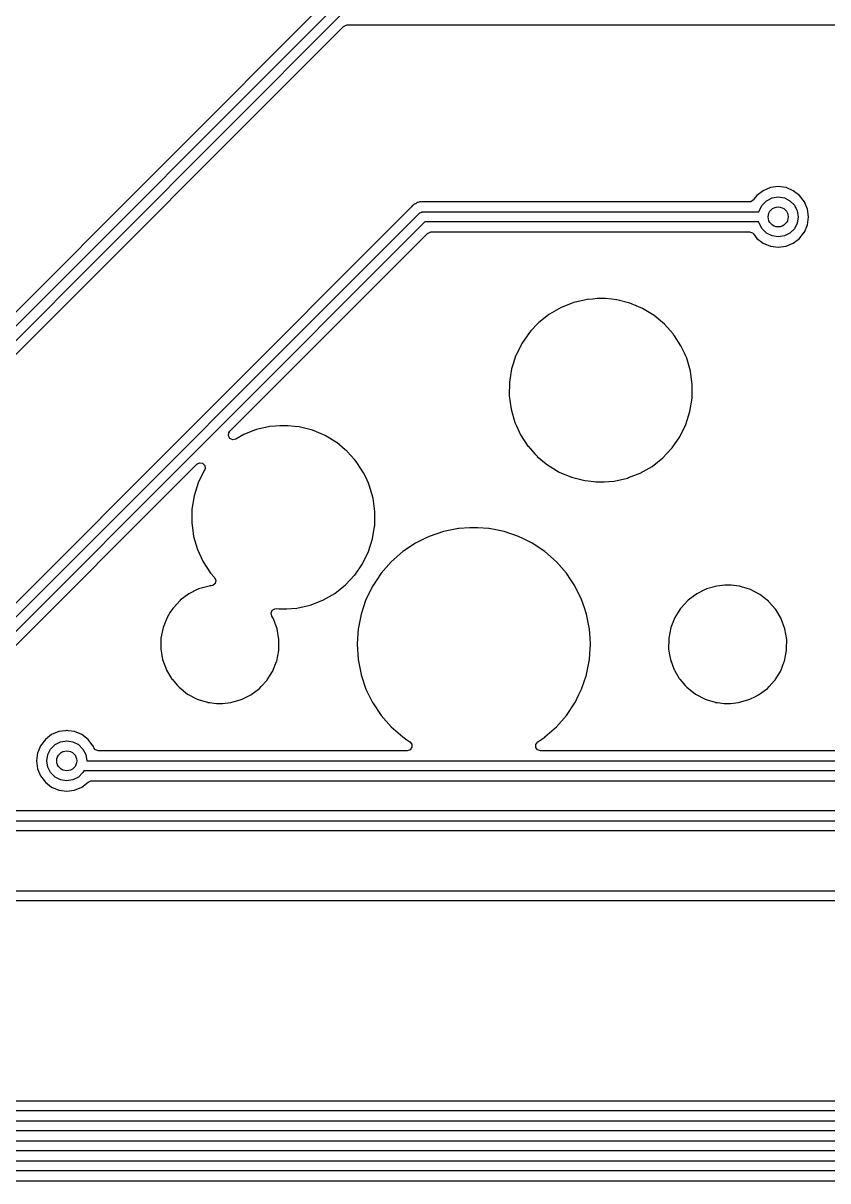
# Model space of a CAD drawing. Extents: x 0.6 to 14.8, y -5.2 to -0.6.
# Drawn here: x 1.686 to 2.32, y -3.852 to -2.941 of the extents above; entities that cross this region are included whole.
import ezdxf

# ---------------------------------------------------------------- set-up
doc = ezdxf.new("R2010")
doc.units = 0
doc.header["$MEASUREMENT"] = 0
doc.layers.add('BLACK', color=7, linetype='CONTINUOUS')

msp = doc.modelspace()

# ---------------------------------------------------------------- linework, layer by layer
at = {"layer": 'BLACK', "linetype": 'CONTINUOUS'}
for p, q in [((1.92565, -2.92298), (1.66735, -3.18128)), ((1.58273, -3.27707), (1.93199, -2.9278)), ((1.93641, -2.93452), (1.58829, -3.28264)), ((1.93853, -2.94356), (1.94068, -2.94247)), ((1.94068, -2.94247), (1.94129, -2.94242)), ((1.94129, -2.94242), (3.03635, -2.94242)), ((1.59923, -3.28287), (1.93853, -2.94356)), ((2.27468, -3.07047), (2.26893, -3.07285)), ((2.28086, -3.06966), (2.27468, -3.07047)), ((2.28703, -3.07047), (2.28086, -3.06966)), ((2.29278, -3.07285), (2.28703, -3.07047)), ((2.2618, -3.07951), (2.2613, -3.08015)), ((2.26399, -3.07664), (2.2618, -3.07951)), ((2.26893, -3.07285), (2.26399, -3.07664)), ((2.2716, -3.08077), (2.27599, -3.07853)), ((2.27599, -3.07853), (2.28086, -3.07776)), ((2.28086, -3.07776), (2.28572, -3.07853)), ((2.28572, -3.07853), (2.29011, -3.08077)), ((2.29772, -3.07664), (2.29278, -3.07285)), ((2.30151, -3.08158), (2.29772, -3.07664)), ((1.99173, -3.0859), (1.58564, -3.49199)), ((1.99208, -3.0855), (1.99173, -3.0859)), ((1.99255, -3.08488), (1.99208, -3.0855)), ((1.99277, -3.08459), (1.99255, -3.08488)), ((1.99255, -3.08488), (1.99255, -3.08488)), ((1.99308, -3.0844), (1.99277, -3.08459)), ((1.99309, -3.0844), (1.99308, -3.0844)), ((1.99308, -3.0844), (1.99308, -3.0844)), ((1.9938, -3.08383), (1.99309, -3.0844)), ((1.99397, -3.08366), (1.9938, -3.08383)), ((1.99416, -3.0835), (1.99397, -3.08366)), ((1.99441, -3.0834), (1.99416, -3.0835)), ((1.99512, -3.08309), (1.99441, -3.0834)), ((1.99441, -3.0834), (1.99441, -3.0834)), ((1.99563, -3.08283), (1.99512, -3.08309)), ((1.99622, -3.08247), (1.99563, -3.08283)), ((1.99652, -3.08228), (1.99622, -3.08247)), ((1.99622, -3.08247), (1.99622, -3.08247)), ((1.99697, -3.08219), (1.99652, -3.08228)), ((1.99779, -3.08194), (1.99697, -3.08219)), ((1.99788, -3.08191), (1.99779, -3.08194)), ((1.99821, -3.08176), (1.99788, -3.08191)), ((1.99788, -3.08191), (1.99788, -3.08191)), ((1.99857, -3.08175), (1.99821, -3.08176)), ((1.99938, -3.08172), (1.99857, -3.08175)), ((1.99857, -3.08175), (1.99857, -3.08175)), ((1.99958, -3.08171), (1.99938, -3.08172)), ((1.99976, -3.08168), (1.99958, -3.08171)), ((2.00052, -3.08168), (1.99976, -3.08168)), ((2.00067, -3.08167), (2.00052, -3.08168)), ((2.00098, -3.08166), (2.00067, -3.08167)), ((2.00261, -3.0816), (2.00098, -3.08166)), ((2.0028, -3.08166), (2.00261, -3.0816)), ((2.00296, -3.08168), (2.0028, -3.08166)), ((2.01863, -3.08168), (2.00296, -3.08168)), ((2.25821, -3.08168), (2.01863, -3.08168)), ((2.25932, -3.08151), (2.25821, -3.08168)), ((2.2613, -3.08015), (2.25932, -3.08151)), ((2.26573, -3.08957), (2.26588, -3.08864)), ((2.26588, -3.08864), (2.26812, -3.08425)), ((2.26812, -3.08425), (2.2716, -3.08077)), ((2.29011, -3.08077), (2.2936, -3.08425)), ((2.2936, -3.08425), (2.29583, -3.08864)), ((2.29583, -3.08864), (2.2966, -3.09351)), ((2.30389, -3.08733), (2.30151, -3.08158)), ((2.3047, -3.09351), (2.30389, -3.08733)), ((1.54352, -3.54528), (1.99807, -3.09072)), ((2.00249, -3.09744), (1.54793, -3.552)), ((1.99807, -3.09072), (1.99836, -3.09058)), ((1.99836, -3.09058), (1.99854, -3.09032)), ((1.99854, -3.09032), (1.99942, -3.09004)), ((1.99942, -3.09004), (2.00024, -3.08962)), ((2.00024, -3.08962), (2.00055, -3.08967)), ((2.00055, -3.08967), (2.00086, -3.08957)), ((2.00086, -3.08957), (2.26573, -3.08957)), ((2.26573, -3.09744), (2.00249, -3.09744)), ((2.26588, -3.09837), (2.26573, -3.09744)), ((2.2966, -3.09351), (2.29583, -3.09837)), ((2.30389, -3.09968), (2.3047, -3.09351)), ((1.87676, -3.23433), (2.00462, -3.10648)), ((2.00462, -3.10648), (2.00676, -3.10538)), ((2.00676, -3.10538), (2.00737, -3.10534)), ((2.00737, -3.10534), (2.12084, -3.10534)), ((2.12084, -3.10534), (2.25821, -3.10534)), ((2.25821, -3.10534), (2.2605, -3.10608)), ((2.2605, -3.10608), (2.2613, -3.10686)), ((2.2613, -3.10686), (2.26399, -3.11037)), ((2.26812, -3.10276), (2.26588, -3.09837)), ((2.2716, -3.10625), (2.26812, -3.10276)), ((2.27599, -3.10848), (2.2716, -3.10625)), ((2.29011, -3.10625), (2.28572, -3.10848)), ((2.2936, -3.10276), (2.29011, -3.10625)), ((2.29583, -3.09837), (2.2936, -3.10276)), ((2.29772, -3.11037), (2.30144, -3.10551)), ((2.30144, -3.10551), (2.30151, -3.10543)), ((2.30151, -3.10543), (2.30389, -3.09968)), ((2.26399, -3.11037), (2.26893, -3.11416)), ((2.26893, -3.11416), (2.27468, -3.11654)), ((2.27468, -3.11654), (2.28086, -3.11735)), ((2.28086, -3.10925), (2.27599, -3.10848)), ((2.28572, -3.10848), (2.28086, -3.10925)), ((2.28086, -3.11735), (2.28703, -3.11654)), ((2.28703, -3.11654), (2.29278, -3.11416)), ((2.29278, -3.11416), (2.29772, -3.11037)), ((2.1185, -3.16138), (2.10998, -3.16469)), ((2.11983, -3.16086), (2.1185, -3.16138)), ((2.11996, -3.16081), (2.11983, -3.16086)), ((2.11983, -3.16086), (2.11983, -3.16086)), ((2.13041, -3.15845), (2.11996, -3.16081)), ((2.13055, -3.15844), (2.13041, -3.15845)), ((2.1348, -3.15812), (2.13055, -3.15844)), ((2.13055, -3.15844), (2.13055, -3.15844)), ((2.13837, -3.15785), (2.1348, -3.15812)), ((2.14475, -3.15785), (2.13837, -3.15785)), ((2.14989, -3.15837), (2.14475, -3.15785)), ((2.1535, -3.15874), (2.14989, -3.15837)), ((2.15364, -3.15875), (2.1535, -3.15874)), ((2.1535, -3.15874), (2.1535, -3.15874)), ((2.16402, -3.16139), (2.15364, -3.15875)), ((2.1739, -3.16553), (2.16402, -3.16139)), ((2.09991, -3.17061), (2.09227, -3.17664)), ((2.10057, -3.1701), (2.09991, -3.17061)), ((2.10068, -3.17001), (2.10057, -3.1701)), ((2.10057, -3.1701), (2.10057, -3.1701)), ((2.10998, -3.16469), (2.10068, -3.17001)), ((2.18306, -3.17109), (2.1739, -3.16553)), ((2.18317, -3.17118), (2.18306, -3.17109)), ((2.18986, -3.17674), (2.18317, -3.17118)), ((2.09095, -3.17804), (2.08634, -3.18294)), ((2.09227, -3.17664), (2.09095, -3.17804)), ((2.19129, -3.17794), (2.18986, -3.17674)), ((2.19139, -3.17804), (2.19129, -3.17794)), ((2.19815, -3.18562), (2.19139, -3.17804)), ((2.19139, -3.17804), (2.19139, -3.17804)), ((2.08493, -3.18444), (2.07882, -3.19324)), ((2.08634, -3.18294), (2.08493, -3.18444)), ((2.19843, -3.18593), (2.19815, -3.18562)), ((2.19851, -3.18605), (2.19843, -3.18593)), ((2.19919, -3.18709), (2.19851, -3.18605)), ((2.19851, -3.18605), (2.19851, -3.18605)), ((2.2043, -3.19488), (2.19919, -3.18709)), ((2.07882, -3.19324), (2.07409, -3.20285)), ((2.20701, -3.20076), (2.2043, -3.19488)), ((2.07404, -3.20299), (2.07206, -3.20916)), ((2.07409, -3.20285), (2.07404, -3.20299)), ((2.20804, -3.20299), (2.20701, -3.20076)), ((2.20878, -3.20461), (2.20804, -3.20299)), ((2.21178, -3.2149), (2.20878, -3.20461)), ((2.07082, -3.21305), (2.0691, -3.22362)), ((2.07206, -3.20916), (2.07082, -3.21305)), ((2.2118, -3.21504), (2.21178, -3.2149)), ((2.21295, -3.2235), (2.2118, -3.21504)), ((2.0691, -3.22362), (2.06896, -3.23433)), ((2.21323, -3.22551), (2.21295, -3.2235)), ((2.21311, -3.23433), (2.21323, -3.22551)), ((1.84887, -3.26222), (1.87676, -3.23433)), ((2.06896, -3.23433), (2.0704, -3.24495)), ((2.21309, -3.23622), (2.21311, -3.23433)), ((2.21136, -3.24679), (2.21309, -3.23622)), ((2.0704, -3.24495), (2.0734, -3.25523)), ((2.2081, -3.25699), (2.21136, -3.24679)), ((1.84808, -3.26337), (1.84887, -3.26222)), ((1.86848, -3.26139), (1.85998, -3.26469)), ((1.86983, -3.26086), (1.86848, -3.26139)), ((1.86996, -3.26081), (1.86983, -3.26086)), ((1.86983, -3.26086), (1.86983, -3.26086)), ((1.88041, -3.25845), (1.86996, -3.26081)), ((1.88055, -3.25844), (1.88041, -3.25845)), ((1.8848, -3.25812), (1.88055, -3.25844)), ((1.88055, -3.25844), (1.88055, -3.25844)), ((1.88837, -3.25785), (1.8848, -3.25812)), ((1.89475, -3.25785), (1.88837, -3.25785)), ((1.89989, -3.25837), (1.89475, -3.25785)), ((1.9035, -3.25874), (1.89989, -3.25837)), ((1.90364, -3.25875), (1.9035, -3.25874)), ((1.9035, -3.25874), (1.9035, -3.25874)), ((1.91402, -3.26139), (1.90364, -3.25875)), ((1.9239, -3.26553), (1.91402, -3.26139)), ((2.0734, -3.25523), (2.07346, -3.25536)), ((2.07346, -3.25536), (2.07346, -3.25536)), ((2.07346, -3.25536), (2.07461, -3.25785)), ((2.07461, -3.25785), (2.07788, -3.26496)), ((2.20336, -3.2666), (2.2081, -3.25699)), ((1.84781, -3.26577), (1.84808, -3.26337)), ((1.84901, -3.26786), (1.84781, -3.26577)), ((1.85121, -3.26885), (1.84901, -3.26786)), ((1.85356, -3.26836), (1.85121, -3.26885)), ((1.85998, -3.26469), (1.85356, -3.26836)), ((1.93306, -3.27109), (1.9239, -3.26553)), ((1.93317, -3.27118), (1.93306, -3.27109)), ((1.93986, -3.27674), (1.93317, -3.27118)), ((2.07788, -3.26496), (2.08376, -3.27392)), ((2.19726, -3.2754), (2.20336, -3.2666)), ((1.94129, -3.27794), (1.93986, -3.27674)), ((1.94139, -3.27804), (1.94129, -3.27794)), ((1.94721, -3.28456), (1.94139, -3.27804)), ((1.94139, -3.27804), (1.94139, -3.27804)), ((2.08376, -3.27392), (2.08385, -3.27402)), ((2.08385, -3.27402), (2.08385, -3.27402)), ((2.08385, -3.27402), (2.08914, -3.27995)), ((2.08914, -3.27995), (2.09089, -3.28191)), ((2.18992, -3.2832), (2.19298, -3.27994)), ((2.19298, -3.27994), (2.19716, -3.27551)), ((2.19716, -3.27551), (2.19726, -3.2754)), ((2.19716, -3.27551), (2.19716, -3.27551)), ((1.55675, -3.55434), (1.82295, -3.28815)), ((1.82295, -3.28815), (1.82509, -3.28705)), ((1.82509, -3.28705), (1.82747, -3.28743)), ((1.82747, -3.28743), (1.82918, -3.28913)), ((1.82918, -3.28913), (1.82955, -3.29151)), ((1.94843, -3.28593), (1.94721, -3.28456)), ((1.94851, -3.28605), (1.94843, -3.28593)), ((1.94953, -3.28761), (1.94851, -3.28605)), ((1.94851, -3.28605), (1.94851, -3.28605)), ((1.9543, -3.29488), (1.94953, -3.28761)), ((2.09089, -3.28191), (2.091, -3.282)), ((2.091, -3.282), (2.091, -3.282)), ((2.091, -3.282), (2.09674, -3.28678)), ((2.09674, -3.28678), (2.09913, -3.28876)), ((2.09913, -3.28876), (2.10828, -3.29431)), ((2.1815, -3.28984), (2.18992, -3.2832)), ((1.82882, -3.29324), (1.82409, -3.30285)), ((1.82891, -3.29312), (1.82882, -3.29324)), ((1.82898, -3.293), (1.82891, -3.29312)), ((1.82955, -3.29151), (1.82896, -3.29299)), ((1.82896, -3.29299), (1.82898, -3.293)), ((1.95595, -3.29846), (1.9543, -3.29488)), ((1.95804, -3.30299), (1.95595, -3.29846)), ((2.10828, -3.29431), (2.11816, -3.29846)), ((2.11816, -3.29846), (2.1183, -3.29849)), ((2.1183, -3.29849), (2.1183, -3.29849)), ((2.1183, -3.29849), (2.11921, -3.29872)), ((2.11921, -3.29872), (2.12854, -3.30109)), ((2.16222, -3.29903), (2.16302, -3.29872)), ((2.16302, -3.29872), (2.16509, -3.29792)), ((2.16509, -3.29792), (2.17221, -3.29515)), ((2.17221, -3.29515), (2.1815, -3.28984)), ((1.82409, -3.30285), (1.82082, -3.31305)), ((1.95878, -3.30461), (1.95804, -3.30299)), ((1.96178, -3.3149), (1.95878, -3.30461)), ((2.12854, -3.30109), (2.12869, -3.30111)), ((2.12869, -3.30111), (2.12869, -3.30111)), ((2.12869, -3.30111), (2.13125, -3.30136)), ((2.13125, -3.30136), (2.13744, -3.30199)), ((2.13744, -3.30199), (2.14381, -3.30199)), ((2.14381, -3.30199), (2.14738, -3.30172)), ((2.14738, -3.30172), (2.15163, -3.30141)), ((2.15163, -3.30141), (2.15177, -3.3014)), ((2.15163, -3.30141), (2.15163, -3.30141)), ((2.15177, -3.3014), (2.16222, -3.29903)), ((1.82082, -3.31305), (1.8191, -3.32362)), ((1.96323, -3.32551), (1.96178, -3.3149)), ((1.8191, -3.32362), (1.81896, -3.33433)), ((1.96309, -3.33622), (1.96323, -3.32551)), ((1.81896, -3.33433), (1.81898, -3.33448)), ((1.81898, -3.33448), (1.81898, -3.33448)), ((1.81898, -3.33448), (1.81948, -3.33817)), ((1.81948, -3.33817), (1.8204, -3.34495)), ((1.96136, -3.34679), (1.96294, -3.33712)), ((1.96294, -3.33712), (1.96306, -3.33636)), ((1.96306, -3.33636), (1.96309, -3.33622)), ((1.96306, -3.33636), (1.96306, -3.33636)), ((2.01729, -3.34111), (2.00591, -3.34497)), ((2.02909, -3.33876), (2.01729, -3.34111)), ((2.02922, -3.33875), (2.02909, -3.33876)), ((2.03803, -3.33817), (2.02922, -3.33875)), ((2.02922, -3.33875), (2.02922, -3.33875)), ((2.03809, -3.33817), (2.03803, -3.33817)), ((2.03803, -3.33817), (2.03803, -3.33817)), ((2.0441, -3.33817), (2.03809, -3.33817)), ((2.04416, -3.33817), (2.0441, -3.33817)), ((2.05297, -3.33875), (2.04416, -3.33817)), ((2.04416, -3.33817), (2.04416, -3.33817)), ((2.05309, -3.33876), (2.05297, -3.33875)), ((2.05297, -3.33875), (2.05297, -3.33875)), ((2.06489, -3.34111), (2.05309, -3.33876)), ((2.07628, -3.34497), (2.06489, -3.34111)), ((1.8204, -3.34495), (1.8234, -3.35523)), ((1.9581, -3.35699), (1.96136, -3.34679)), ((1.99512, -3.35029), (1.98512, -3.35697)), ((1.99523, -3.35023), (1.99512, -3.35029)), ((2.0025, -3.34665), (1.99523, -3.35023)), ((1.99523, -3.35023), (1.99523, -3.35023)), ((2.00591, -3.34497), (2.0025, -3.34665)), ((2.07968, -3.34665), (2.07628, -3.34497)), ((2.08695, -3.35023), (2.07968, -3.34665)), ((2.08707, -3.35029), (2.08695, -3.35023)), ((2.08695, -3.35023), (2.08695, -3.35023)), ((2.09707, -3.35697), (2.08707, -3.35029)), ((1.8234, -3.35523), (1.82346, -3.35536)), ((1.82346, -3.35536), (1.82346, -3.35536)), ((1.82346, -3.35536), (1.82475, -3.35816)), ((1.82475, -3.35816), (1.82788, -3.36496)), ((1.95336, -3.3666), (1.9581, -3.35699)), ((1.98512, -3.35697), (1.97607, -3.3649)), ((2.10611, -3.3649), (2.09707, -3.35697)), ((1.82788, -3.36496), (1.83376, -3.37392)), ((1.94726, -3.3754), (1.95336, -3.3666)), ((1.97607, -3.3649), (1.96814, -3.37395)), ((2.11404, -3.37395), (2.10611, -3.3649)), ((1.83376, -3.37392), (1.83679, -3.37731)), ((1.83679, -3.37731), (1.83686, -3.37739)), ((1.83686, -3.37739), (1.83783, -3.3796)), ((1.83783, -3.3796), (1.83732, -3.38195)), ((1.93992, -3.3832), (1.9438, -3.37908)), ((1.9438, -3.37908), (1.94716, -3.37551)), ((1.94716, -3.37551), (1.94726, -3.3754)), ((1.94716, -3.37551), (1.94716, -3.37551)), ((1.96472, -3.37908), (1.96196, -3.3832)), ((1.96814, -3.37395), (1.96472, -3.37908)), ((2.11747, -3.37908), (2.11404, -3.37395)), ((2.12023, -3.3832), (2.11747, -3.37908)), ((1.82322, -3.38691), (1.8167, -3.39012)), ((1.82421, -3.38643), (1.82322, -3.38691)), ((1.82437, -3.38635), (1.82421, -3.38643)), ((1.82421, -3.38643), (1.82421, -3.38643)), ((1.83259, -3.38403), (1.82437, -3.38635)), ((1.83347, -3.38395), (1.83259, -3.38403)), ((1.83431, -3.38387), (1.83347, -3.38395)), ((1.83552, -3.38356), (1.83431, -3.38387)), ((1.83732, -3.38195), (1.83552, -3.38356)), ((1.92221, -3.39515), (1.9315, -3.38984)), ((1.9315, -3.38984), (1.93992, -3.3832)), ((1.95988, -3.38716), (1.95614, -3.39473)), ((1.96141, -3.38406), (1.95988, -3.38716)), ((1.96146, -3.38395), (1.96141, -3.38406)), ((1.96141, -3.38406), (1.96141, -3.38406)), ((1.96196, -3.3832), (1.96146, -3.38395)), ((2.12072, -3.38395), (2.12023, -3.3832)), ((2.12078, -3.38406), (2.12072, -3.38395)), ((2.12231, -3.38716), (2.12078, -3.38406)), ((2.12078, -3.38406), (2.12078, -3.38406)), ((2.12604, -3.39473), (2.12231, -3.38716)), ((2.22322, -3.38691), (2.2167, -3.39012)), ((2.22421, -3.38643), (2.22322, -3.38691)), ((2.22437, -3.38635), (2.22421, -3.38643)), ((2.22421, -3.38643), (2.22421, -3.38643)), ((2.23259, -3.38403), (2.22437, -3.38635)), ((2.23893, -3.38344), (2.23259, -3.38403)), ((2.24386, -3.38344), (2.23893, -3.38344)), ((2.2481, -3.38395), (2.24386, -3.38344)), ((2.25062, -3.38424), (2.2481, -3.38395)), ((2.2508, -3.38427), (2.25062, -3.38424)), ((2.25062, -3.38424), (2.25062, -3.38424)), ((2.25097, -3.38432), (2.2508, -3.38427)), ((2.25572, -3.38579), (2.25097, -3.38432)), ((2.25097, -3.38432), (2.25097, -3.38432)), ((2.25895, -3.3868), (2.25572, -3.38579)), ((2.26651, -3.39078), (2.25895, -3.3868)), ((1.80974, -3.39537), (1.80445, -3.40109)), ((1.80986, -3.39523), (1.80974, -3.39537)), ((1.8167, -3.39012), (1.80986, -3.39523)), ((1.90177, -3.4014), (1.91222, -3.39903)), ((1.91222, -3.39903), (1.92221, -3.39515)), ((1.95614, -3.39473), (1.95398, -3.40109)), ((2.1282, -3.40109), (2.12604, -3.39473)), ((2.20974, -3.39537), (2.20445, -3.40109)), ((2.20986, -3.39523), (2.20974, -3.39537)), ((2.2167, -3.39012), (2.20986, -3.39523)), ((2.27322, -3.39606), (2.26651, -3.39078)), ((2.27334, -3.3962), (2.27322, -3.39606)), ((2.27865, -3.40225), (2.27334, -3.3962)), ((1.80202, -3.40475), (1.7995, -3.40873)), ((1.80397, -3.40166), (1.80202, -3.40475)), ((1.80406, -3.40151), (1.80397, -3.40166)), ((1.80397, -3.40166), (1.80397, -3.40166)), ((1.80445, -3.40109), (1.80406, -3.40151)), ((1.88141, -3.40533), (1.88236, -3.40312)), ((1.88195, -3.40768), (1.88141, -3.40533)), ((1.88322, -3.40983), (1.88195, -3.40768)), ((1.88236, -3.40312), (1.88443, -3.40189)), ((1.88443, -3.40189), (1.88569, -3.40181)), ((1.88569, -3.40181), (1.88744, -3.40199)), ((1.88744, -3.40199), (1.89381, -3.40199)), ((1.89381, -3.40199), (1.89738, -3.40172)), ((1.89738, -3.40172), (1.90163, -3.40141)), ((1.90163, -3.40141), (1.90177, -3.4014)), ((1.90163, -3.40141), (1.90163, -3.40141)), ((1.95228, -3.40612), (1.94993, -3.41792)), ((1.95255, -3.40533), (1.95228, -3.40612)), ((1.95398, -3.40109), (1.95255, -3.40533)), ((2.12964, -3.40533), (2.1282, -3.40109)), ((2.12991, -3.40612), (2.12964, -3.40533)), ((2.13225, -3.41792), (2.12991, -3.40612)), ((2.20202, -3.40475), (2.1995, -3.40873)), ((2.20397, -3.40166), (2.20202, -3.40475)), ((2.20406, -3.40151), (2.20397, -3.40166)), ((2.20397, -3.40166), (2.20397, -3.40166)), ((2.20445, -3.40109), (2.20406, -3.40151)), ((2.27885, -3.40249), (2.27865, -3.40225)), ((2.27895, -3.40264), (2.27885, -3.40249)), ((2.28313, -3.40967), (2.27895, -3.40264)), ((2.27895, -3.40264), (2.27895, -3.40264)), ((1.79634, -3.41666), (1.79467, -3.42504)), ((1.79791, -3.41272), (1.79634, -3.41666)), ((1.79944, -3.4089), (1.79791, -3.41272)), ((1.7995, -3.40873), (1.79944, -3.4089)), ((1.79944, -3.4089), (1.79944, -3.4089)), ((1.88618, -3.41784), (1.88322, -3.40983)), ((2.19634, -3.41666), (2.19467, -3.42504)), ((2.19791, -3.41272), (2.19634, -3.41666)), ((2.19944, -3.4089), (2.19791, -3.41272)), ((2.1995, -3.40873), (2.19944, -3.4089)), ((2.19944, -3.4089), (2.19944, -3.4089)), ((2.28322, -3.40983), (2.28313, -3.40967)), ((2.28313, -3.40967), (2.28313, -3.40967)), ((2.28618, -3.41784), (2.28322, -3.40983)), ((1.79467, -3.42504), (1.79465, -3.42644)), ((1.88762, -3.42626), (1.88618, -3.41784)), ((1.88751, -3.4348), (1.88762, -3.42626)), ((1.94945, -3.42522), (1.94914, -3.42992)), ((1.94992, -3.41805), (1.94945, -3.42522)), ((1.94993, -3.41792), (1.94992, -3.41805)), ((1.94992, -3.41805), (1.94992, -3.41805)), ((2.13226, -3.41805), (2.13225, -3.41792)), ((2.13273, -3.42522), (2.13226, -3.41805)), ((2.13226, -3.41805), (2.13226, -3.41805)), ((2.13304, -3.42992), (2.13273, -3.42522)), ((2.19467, -3.42504), (2.19465, -3.42644)), ((2.28762, -3.42626), (2.28618, -3.41784)), ((2.28753, -3.43358), (2.28762, -3.42626)), ((1.79457, -3.43288), (1.79456, -3.43358)), ((1.79456, -3.43358), (1.79459, -3.43376)), ((1.79465, -3.42644), (1.79457, -3.43288)), ((1.79459, -3.43376), (1.79459, -3.43376)), ((1.79459, -3.43376), (1.79511, -3.43677)), ((1.88585, -3.44318), (1.88751, -3.4348)), ((1.94914, -3.42992), (1.94915, -3.43005)), ((1.94915, -3.43005), (1.94991, -3.44168)), ((2.13227, -3.44168), (2.1328, -3.43358)), ((2.1328, -3.43358), (2.13303, -3.43005)), ((2.13303, -3.43005), (2.13304, -3.42992)), ((2.19457, -3.43288), (2.19456, -3.43358)), ((2.19456, -3.43358), (2.19459, -3.43376)), ((2.19465, -3.42644), (2.19457, -3.43288)), ((2.19459, -3.43376), (2.19459, -3.43376)), ((2.19459, -3.43376), (2.19511, -3.43677)), ((2.28585, -3.44318), (2.28751, -3.4348)), ((2.28751, -3.4348), (2.28753, -3.43358)), ((1.79511, -3.43677), (1.79601, -3.442)), ((1.79601, -3.442), (1.79896, -3.45002)), ((1.88284, -3.4507), (1.8857, -3.44355)), ((1.8857, -3.44355), (1.88585, -3.44318)), ((1.94991, -3.44168), (1.94993, -3.44192)), ((1.94993, -3.44192), (1.95228, -3.45372)), ((2.12991, -3.45372), (2.13225, -3.44192)), ((2.13225, -3.44192), (2.13227, -3.44168)), ((2.19511, -3.43677), (2.19601, -3.442)), ((2.19601, -3.442), (2.19896, -3.45002)), ((2.28284, -3.4507), (2.2857, -3.44355)), ((2.2857, -3.44355), (2.28585, -3.44318)), ((1.79896, -3.45002), (1.79906, -3.45017)), ((1.79906, -3.45017), (1.79906, -3.45017)), ((1.79906, -3.45017), (1.80295, -3.45671)), ((1.87844, -3.45783), (1.88259, -3.45126)), ((1.88259, -3.45126), (1.88268, -3.45111)), ((1.88268, -3.45111), (1.88284, -3.4507)), ((1.95228, -3.45372), (1.95232, -3.45384)), ((2.12987, -3.45384), (2.12991, -3.45372)), ((2.19896, -3.45002), (2.19906, -3.45017)), ((2.19906, -3.45017), (2.19906, -3.45017)), ((2.19906, -3.45017), (2.20295, -3.45671)), ((2.27844, -3.45783), (2.28259, -3.45126)), ((2.28259, -3.45126), (2.28268, -3.45111)), ((2.28268, -3.45111), (2.28284, -3.4507)), ((1.80295, -3.45671), (1.80333, -3.45736)), ((1.80333, -3.45736), (1.80345, -3.45749)), ((1.80345, -3.45749), (1.80345, -3.45749)), ((1.80345, -3.45749), (1.80771, -3.46235)), ((1.80771, -3.46235), (1.80896, -3.46378)), ((1.8737, -3.46312), (1.878, -3.45847)), ((1.878, -3.45847), (1.87812, -3.45834)), ((1.878, -3.45847), (1.878, -3.45847)), ((1.87812, -3.45834), (1.87844, -3.45783)), ((1.95232, -3.45384), (1.95232, -3.45384)), ((1.95232, -3.45384), (1.95263, -3.45476)), ((1.95263, -3.45476), (1.95614, -3.46511)), ((2.12604, -3.46511), (2.12955, -3.45476)), ((2.12955, -3.45476), (2.12987, -3.45384)), ((2.12987, -3.45384), (2.12987, -3.45384)), ((2.20295, -3.45671), (2.20333, -3.45736)), ((2.20333, -3.45736), (2.20345, -3.45749)), ((2.20345, -3.45749), (2.20345, -3.45749)), ((2.20345, -3.45749), (2.20771, -3.46235)), ((2.20771, -3.46235), (2.20896, -3.46378)), ((2.2737, -3.46312), (2.278, -3.45847)), ((2.278, -3.45847), (2.27812, -3.45834)), ((2.278, -3.45847), (2.278, -3.45847)), ((2.27812, -3.45834), (2.27844, -3.45783)), ((1.80896, -3.46378), (1.81567, -3.46907)), ((1.81567, -3.46907), (1.82323, -3.47304)), ((1.85863, -3.4731), (1.86294, -3.47097)), ((1.86294, -3.47097), (1.86548, -3.46972)), ((1.86548, -3.46972), (1.87232, -3.46461)), ((1.87232, -3.46461), (1.8737, -3.46312)), ((1.95614, -3.46511), (1.95822, -3.46932)), ((1.95822, -3.46932), (1.96132, -3.4756)), ((2.12087, -3.4756), (2.12396, -3.46932)), ((2.12396, -3.46932), (2.12604, -3.46511)), ((2.20896, -3.46378), (2.21567, -3.46907)), ((2.21567, -3.46907), (2.22323, -3.47304)), ((2.25863, -3.4731), (2.26294, -3.47097)), ((2.26294, -3.47097), (2.26548, -3.46972)), ((2.26548, -3.46972), (2.27232, -3.46461)), ((2.27232, -3.46461), (2.2737, -3.46312)), ((1.82323, -3.47304), (1.82485, -3.47355)), ((1.82485, -3.47355), (1.83122, -3.47552)), ((1.83122, -3.47552), (1.83122, -3.47552)), ((1.83122, -3.47552), (1.83139, -3.47558)), ((1.83139, -3.47558), (1.83157, -3.4756)), ((1.83157, -3.4756), (1.83157, -3.4756)), ((1.83157, -3.4756), (1.83299, -3.47577)), ((1.83299, -3.47577), (1.83832, -3.4764)), ((1.83832, -3.4764), (1.84326, -3.4764)), ((1.84326, -3.4764), (1.8496, -3.47582)), ((1.8496, -3.47582), (1.85782, -3.4735)), ((1.85782, -3.4735), (1.85863, -3.4731)), ((1.96132, -3.4756), (1.96146, -3.4759)), ((1.96146, -3.4759), (1.96814, -3.4859)), ((2.11404, -3.4859), (2.12072, -3.4759)), ((2.12072, -3.4759), (2.12087, -3.4756)), ((2.22323, -3.47304), (2.22485, -3.47355)), ((2.22485, -3.47355), (2.23122, -3.47552)), ((2.23122, -3.47552), (2.23122, -3.47552)), ((2.23122, -3.47552), (2.23139, -3.47558)), ((2.23139, -3.47558), (2.23157, -3.4756)), ((2.23157, -3.4756), (2.23157, -3.4756)), ((2.23157, -3.4756), (2.23299, -3.47577)), ((2.23299, -3.47577), (2.23832, -3.4764)), ((2.23832, -3.4764), (2.24326, -3.4764)), ((2.24326, -3.4764), (2.2496, -3.47582)), ((2.2496, -3.47582), (2.25782, -3.4735)), ((2.25782, -3.4735), (2.25863, -3.4731)), ((1.96814, -3.4859), (1.97607, -3.49494)), ((2.10611, -3.49494), (2.11404, -3.4859)), ((1.7143, -3.49862), (1.70855, -3.501)), ((1.71947, -3.49794), (1.7143, -3.49862)), ((1.72022, -3.49784), (1.71947, -3.49794)), ((1.72047, -3.49781), (1.72022, -3.49784)), ((1.72073, -3.49784), (1.72047, -3.49781)), ((1.72148, -3.49794), (1.72073, -3.49784)), ((1.72664, -3.49862), (1.72148, -3.49794)), ((1.7324, -3.501), (1.72664, -3.49862)), ((1.97607, -3.49494), (1.98512, -3.50287)), ((2.09707, -3.50287), (2.10611, -3.49494)), ((1.70361, -3.50479), (1.69982, -3.50973)), ((1.70855, -3.501), (1.70361, -3.50479)), ((1.71122, -3.50891), (1.71561, -3.50668)), ((1.71561, -3.50668), (1.72047, -3.50591)), ((1.72047, -3.50591), (1.72534, -3.50668)), ((1.72534, -3.50668), (1.72973, -3.50891)), ((1.73733, -3.50479), (1.7324, -3.501)), ((1.74112, -3.50973), (1.73733, -3.50479)), ((1.98512, -3.50287), (1.9883, -3.505)), ((1.9883, -3.505), (1.99073, -3.50662)), ((1.99073, -3.50662), (1.99222, -3.50851)), ((2.08991, -3.50866), (2.09145, -3.50662)), ((2.09145, -3.50662), (2.09696, -3.50294)), ((2.09696, -3.50294), (2.09707, -3.50287)), ((2.09696, -3.50294), (2.09696, -3.50294)), ((1.69744, -3.51548), (1.69663, -3.52165)), ((1.69772, -3.51481), (1.69744, -3.51548)), ((1.69815, -3.51376), (1.69772, -3.51481)), ((1.69982, -3.50973), (1.69815, -3.51376)), ((1.70472, -3.52165), (1.7055, -3.51679)), ((1.7055, -3.51679), (1.70773, -3.5124)), ((1.70773, -3.5124), (1.71122, -3.50891)), ((1.72973, -3.50891), (1.73321, -3.5124)), ((1.73321, -3.5124), (1.73545, -3.51679)), ((1.73545, -3.51679), (1.73622, -3.52165)), ((1.74122, -3.50997), (1.74112, -3.50973)), ((1.7418, -3.51135), (1.74122, -3.50997)), ((1.74311, -3.51302), (1.7418, -3.51135)), ((1.7454, -3.51376), (1.74311, -3.51302)), ((1.98857, -3.51376), (1.7454, -3.51376)), ((1.99098, -3.51292), (1.98857, -3.51376)), ((1.99232, -3.51092), (1.99098, -3.51292)), ((1.99222, -3.50851), (1.99232, -3.51092)), ((2.08991, -3.51107), (2.08991, -3.50866)), ((2.09133, -3.51302), (2.08991, -3.51107)), ((2.09362, -3.51376), (2.09133, -3.51302)), ((2.79158, -3.51376), (2.09362, -3.51376)), ((1.69663, -3.52165), (1.69744, -3.52783)), ((1.7055, -3.52652), (1.70472, -3.52165)), ((1.70773, -3.53091), (1.7055, -3.52652)), ((1.73622, -3.52165), (1.73622, -3.52165)), ((1.73622, -3.52165), (2.92126, -3.52165)), ((1.69744, -3.52783), (1.69982, -3.53358)), ((1.69982, -3.53358), (1.70361, -3.53852)), ((1.71122, -3.53439), (1.70773, -3.53091)), ((1.71561, -3.53663), (1.71122, -3.53439)), ((1.72973, -3.53439), (1.72534, -3.53663)), ((1.73321, -3.53091), (1.72973, -3.53439)), ((1.73392, -3.52953), (1.73321, -3.53091)), ((2.92356, -3.52953), (1.73392, -3.52953)), ((1.70361, -3.53852), (1.70855, -3.5423)), ((1.70855, -3.5423), (1.7143, -3.54469)), ((1.7143, -3.54469), (1.72047, -3.5455)), ((1.72047, -3.5374), (1.71561, -3.53663)), ((1.72534, -3.53663), (1.72047, -3.5374)), ((1.72047, -3.5455), (1.72664, -3.54469)), ((1.72664, -3.54469), (1.7324, -3.5423)), ((1.7324, -3.5423), (1.73733, -3.53852)), ((1.73733, -3.53851), (1.73939, -3.53747)), ((1.73733, -3.53852), (1.73733, -3.53851)), ((1.73939, -3.53747), (1.73999, -3.53742)), ((1.73999, -3.53742), (2.32873, -3.53742)), ((2.95021, -3.56099), (1.55951, -3.56099)), ((1.31649, -3.56889), (3.34816, -3.56889)), ((3.34653, -3.57676), (1.31812, -3.57676)), ((1.30023, -3.62409), (3.33236, -3.62409)), ((3.33073, -3.63196), (1.30186, -3.63196)), ((1.41716, -3.78925), (2.55714, -3.78925)), ((2.55877, -3.79713), (1.41553, -3.79713)), ((1.40091, -3.805), (2.56366, -3.805)), ((2.56529, -3.81287), (1.39928, -3.81287)), ((1.37548, -3.82075), (2.58686, -3.82075)), ((2.58852, -3.82862), (1.37385, -3.82862)), ((1.35053, -3.8365), (2.61448, -3.8365)), ((2.61212, -3.84437), (1.35053, -3.84437)), ((1.3588, -3.85226), (2.60287, -3.85226))]:
    msp.add_line(p, q, dxfattribs=at)
at = {"layer": 'BLACK'}
for centre in [(2.28086, -3.09351), (1.72047, -3.52165)]:
    msp.add_circle(centre, 0.007874, dxfattribs=at)

doc.saveas('drawing.dxf')
